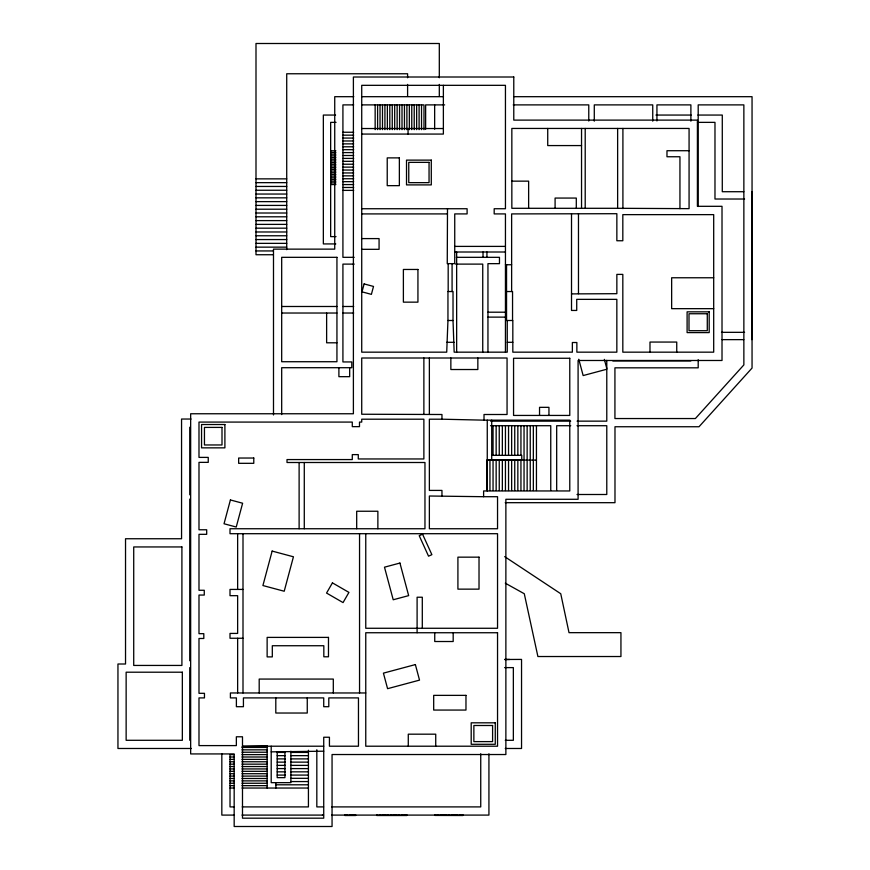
<?xml version="1.0" encoding="UTF-8"?>
<svg xmlns="http://www.w3.org/2000/svg" width="870" height="870" viewBox="0 0 870 870"><rect width="100%" height="100%" fill="white"/><g stroke="black" fill="none" stroke-linecap="round" stroke-linejoin="round"><path stroke-width="1.3" d="M361.724 208.735L467.103 208.735L467.103 213.911L454.738 213.911L454.738 263.632L447.256 263.632L447.495 208.735M505.448 352.165L505.448 213.911L494.182 213.911L494.182 208.735L505.448 208.735L505.448 85.325L361.724 85.325L361.724 352.165L446.712 352.165L447.952 320.497L447.952 291.537L453.02 291.537L453.02 320.497L454.162 352.165L507.253 352.165L507.253 320.497M606.781 369.239L583.15 375.568L578.778 359.245M271.201 751.854L323.727 751.201M267.144 745.992L242.251 746.46M511.636 291.537L511.636 213.911L616.852 213.705L616.852 240.751L622.822 240.751L622.822 214.64L713.694 214.64L713.694 352.165L622.822 352.165L622.822 274.398L616.852 274.398L616.852 293.69L571.514 293.897M353.764 96.69L334.732 96.69L334.732 249.135L273.495 249.135L273.495 414.957M361.92 96.69L443.482 96.69M514.17 96.69L752.05 96.69L752.05 368.053L699.012 426.746L614.981 426.746L614.981 502.686L505.198 502.686M353.666 104.889L342.921 104.889L342.921 257.324L354.188 257.324M361.724 104.889L423.984 104.889L423.984 129.652M444.657 104.889L425.637 104.889L425.637 129.282M513.224 104.889L588.772 104.889L588.772 121.028M335.57 115.057L323.346 115.057L323.346 243.926L335.787 243.926M655.936 115.057L691.139 115.057M697.914 115.057L722.285 115.057L722.285 191.715L743.807 191.715M336.059 122.365L330.654 122.365L330.654 236.618L336.037 236.618M697.512 122.365L714.977 122.365L714.977 199.023L744.568 199.023M361.724 128.532L443.374 128.532M342.921 132.251L353.666 132.251M361.724 134.067L443.374 134.067L443.374 85.325M342.921 135.165L353.666 135.165M342.921 138.069L353.666 138.069M342.921 140.973L353.666 140.973M342.921 143.876L353.666 143.876M581.541 145.573L547.73 145.573L547.73 128.445M342.921 146.791L353.666 146.791M342.921 149.694L353.666 149.694M330.654 150.793L335.885 150.793M689.073 150.717L666.975 150.717L666.975 156.752L679.948 156.752L679.948 208.648M330.654 152.478L335.885 152.478M342.921 152.598L353.666 152.598M330.654 154.164L335.885 154.164M342.921 155.502L353.666 155.502M330.654 155.85L335.885 155.85M330.654 157.546L335.885 157.546M342.921 158.416L353.666 158.416M330.654 159.232L335.885 159.232M330.654 160.917L335.885 160.917M342.921 161.32L353.666 161.32M330.654 162.603L335.885 162.603M342.921 164.223L353.666 164.223M330.654 164.289L335.885 164.289M330.654 165.985L335.885 165.985M342.921 167.127L353.666 167.127M330.654 167.671L335.885 167.671M330.654 169.356L335.885 169.356M342.921 170.042L353.666 170.042M330.654 171.042L335.885 171.042M330.654 172.728L335.885 172.728M342.921 172.945L353.666 172.945M330.654 174.424L335.885 174.424M342.921 175.849L353.666 175.849M330.654 176.11L335.885 176.11M330.654 177.795L335.885 177.795M342.921 178.752L353.666 178.752M255.997 178.861L286.719 178.861M330.654 179.481L335.885 179.481M330.654 181.177L335.885 181.177M511.843 181.145L528.634 181.145L528.634 208.3M342.921 181.667L353.666 181.667M255.997 182.656L286.719 182.656M330.654 182.863L335.885 182.863M330.654 184.549L335.885 184.549M342.921 184.57L353.666 184.57M255.997 186.452L286.719 186.452M342.921 187.474L353.666 187.474M255.997 190.247L286.719 190.247M342.921 190.378L353.666 190.378M255.997 194.043L286.719 194.043M255.997 197.838L286.719 197.838M255.997 201.623L286.719 201.623M255.997 205.418L286.719 205.418M617.635 208.3L511.843 208.3L511.843 128.445L689.073 128.445L689.073 208.648L617.635 208.3L617.635 128.445M255.997 209.213L286.719 209.213M255.997 213.009L286.719 213.009M361.724 213.911L447.256 213.911M255.997 216.804L286.719 216.804M255.997 220.599L286.719 220.599M255.997 224.384L286.719 224.384M255.997 228.179L286.719 228.179M255.997 231.975L286.719 231.975M255.997 235.77L286.719 235.77M361.724 238.597L379.07 238.597L379.07 249.32L361.724 249.32M255.997 239.565L286.719 239.565M255.997 243.361L286.719 243.361M454.738 246.395L505.448 246.395M255.997 247.145L286.719 247.145M255.997 250.941L273.365 250.941M454.738 252.006L505.448 252.006M273.365 254.736L255.997 254.736L255.997 43.5L439.306 43.5L439.306 77.767M456.326 257.324L499.467 257.324L499.467 263.653L487.95 263.653L487.95 352.241M354.188 264.11L342.921 264.11L342.921 361.942L351.795 361.942L351.795 367.705L281.684 367.705L281.684 414.588M455.641 264.11L482.741 264.11L482.741 352.426M505.448 264.741L511.636 264.741M713.694 277.769L671.651 277.769L671.651 308.665L713.694 308.665M506.547 291.537L512.55 291.537L512.55 320.497M281.684 306.49L336.94 306.49M342.921 306.49L353.677 306.49M487.95 312.199L505.35 312.199M281.684 313.026L336.94 313.026M342.921 313.026L353.677 313.026M487.95 317.126L505.35 317.126M447.952 320.497L453.02 320.497M721.491 332.329L744.568 332.329M722.122 339.637L743.763 339.637M446.712 342.301L454.162 342.301M507.253 342.301L512.822 342.301M336.94 342.802L326.631 342.802L326.631 313.026M612.806 360.919L690.889 360.919M484.014 420.156L441.96 419.199L441.96 414.501L361.724 414.24L361.724 358.005L507.058 358.005L507.058 414.501L484.014 414.501L484.014 420.156L569.774 420.156L569.774 490.952L483.611 490.952L483.611 496.705L497.542 496.705L497.542 528.742L429.367 528.742L429.367 496.009L483.611 496.705M191.019 419.035L181.558 419.035L181.558 538.747L125.53 538.747L125.53 664.006L117.95 664.006L117.95 748.483L191.356 748.483M441.96 419.199L429.367 419.199L429.367 490.419L441.96 490.419L441.96 496.009M490.615 421.145L570.709 421.145M577.071 421.145L606.781 421.145L606.781 360.354M490.517 425.713L550.753 425.713L550.753 490.452M570.764 425.713L556.68 425.713L556.68 490.452M576.995 425.713L606.781 425.713L606.781 494.497L576.995 494.497M491.713 455.347L521.761 455.347L521.761 459.98L487.265 459.98M536.442 460.099L486.852 460.099L486.852 490.528M243.002 589.425L230.006 589.425L230.006 595.678L237.641 595.678L237.641 633.425L230.006 633.425L230.006 638.254L243.002 638.254M509.635 659.482L504.611 659.482L521.543 659.416L521.543 748.483L505.242 748.483M504.611 667.616L513.354 667.616L513.354 740.294L505.263 740.294M365.759 692.966L230.409 692.966L230.409 697.903L236.39 697.903L236.39 706.701L243.426 706.701L243.426 697.903L323.727 697.903L323.727 706.701L328.795 706.701L328.795 697.903L358.462 697.903L358.462 746.21L329.436 746.21L329.436 737.238L323.727 737.238L323.727 818.181L242.491 818.181L242.491 736.781L236.357 736.781L236.357 745.601L198.991 745.601L198.991 697.903L204.461 697.903L204.461 693.314L198.991 693.314L198.991 638.482L203.808 638.482L203.808 633.675L198.991 633.675L198.991 595.058L204.265 595.058L204.265 590.273L198.991 590.273L198.991 534.321L206.69 534.321L206.69 529.776L198.991 529.776L198.991 462.361L208.245 462.361L208.245 457.392L198.991 457.392L198.991 422.08L352.285 422.08L352.285 426.648L359.495 426.648L359.495 422.08L361.724 422.08L361.724 419.199L423.875 419.199L423.875 458.958L358.277 458.958L358.277 454.618L352.285 454.618L352.285 459.567L287.013 459.567L287.013 462.503L424.962 462.503L424.962 528.742L230.006 528.742L230.006 533.701L497.542 533.701L497.542 628.27L365.759 628.27L365.759 533.701M242.491 746.21L323.727 746.21M241.947 747.45L267.144 747.45M241.947 749.842L267.144 749.842M241.947 752.224L267.144 752.224M277.225 752.419L285.371 752.419M290.787 752.419L308.426 752.419M233.997 754.616L230.017 754.616L230.017 806.903L234.073 806.903M241.947 754.616L267.144 754.616M277.225 755.649L285.371 755.649M290.787 755.649L308.426 755.649M230.017 756.998L233.997 756.998M241.947 756.998L267.144 756.998M277.225 758.89L285.371 758.89M290.787 758.89L308.426 758.89M230.017 759.39L233.997 759.39M241.947 759.39L267.144 759.39M230.017 761.772L233.997 761.772M241.947 761.772L267.144 761.772M277.225 762.131L285.371 762.131M290.787 762.131L308.426 762.131M230.017 764.164L233.997 764.164M241.947 764.164L267.144 764.164M277.225 765.372L285.371 765.372M290.787 765.372L308.426 765.372M230.017 766.546L233.997 766.546M241.947 766.546L267.144 766.546M277.225 768.601L285.371 768.601M290.787 768.601L308.426 768.601M230.017 768.939L233.997 768.939M241.947 768.939L267.144 768.939M230.017 771.32L233.997 771.32M241.947 771.32L267.144 771.32M277.225 771.842L285.371 771.842M290.787 771.842L308.426 771.842M230.017 773.713L233.997 773.713M241.947 773.713L267.144 773.713M277.225 775.083L285.371 775.083M290.787 775.083L308.426 775.083M230.017 776.094L233.997 776.094M241.947 776.094L267.144 776.094M290.787 778.324L308.426 778.324M230.017 778.487L233.997 778.487M241.947 778.487L267.144 778.487M230.017 780.879L233.997 780.879M241.947 780.879L267.144 780.879M290.787 781.564L308.426 781.564M230.017 783.261L233.997 783.261M241.947 783.261L267.144 783.261M275.877 784.794L308.426 784.794M230.017 785.654L233.997 785.654M241.947 785.654L267.144 785.654M230.017 788.035L234.073 788.035M241.947 788.035L308.426 788.035M242.186 806.903L308.426 806.903L308.426 750.244M323.596 806.903L316.821 806.903L316.821 749.744M331.72 806.903L480.74 806.903L480.74 753.735M234.03 815.092L221.828 815.092L221.828 753.811M241.969 815.092L323.52 815.092M331.655 815.092L488.929 815.092L488.929 753.811M505.296 583.183L524.284 593.742L537.899 656.524L620.941 656.524L620.941 632.664L569.013 632.664L560.748 593.742L504.665 556.626M604.346 359.353L606.781 368.456M751.876 191.715L751.876 339.637M698.197 206.538L698.197 104.889L743.861 104.889L743.861 364.911L695.38 418.546L614.927 418.546L614.927 367.825L698.197 367.825L698.197 359.691M690.889 121.147L690.889 104.889L656.937 104.889L656.937 120.973M676.74 352.165L676.74 342.062L649.988 342.062L649.988 352.165M652.739 121.158L652.739 104.889L594.286 104.889L594.286 121.158M622.909 128.445L622.909 208.648M585.205 128.445L585.205 208.3M581.541 128.445L581.541 208.3M578.474 213.705L578.474 293.69M576.299 208.3L576.299 198.066L555.093 198.066L555.093 208.3M571.514 213.911L571.514 310.449L576.723 310.449L576.723 299.356L616.841 299.356L616.841 352.165L576.864 352.165L576.864 342.519L572.362 342.519L572.362 352.165L512.822 352.165L512.822 320.497L506.547 320.497L506.547 264.741M548.948 415.436L548.948 407.334L539.541 407.334L539.541 415.436M536.442 425.713L536.442 490.528M533.343 425.713L533.343 490.528M530.243 425.713L530.243 490.528M527.144 425.713L527.144 490.528M524.044 425.713L524.044 490.528M520.945 425.713L520.945 454.814M520.945 460.099L520.945 490.528M517.846 425.713L517.846 454.814M517.846 460.099L517.846 490.528M514.746 425.713L514.746 454.814M514.746 460.099L514.746 490.528M511.647 425.713L511.647 454.814M511.647 460.099L511.647 490.528M508.548 425.713L508.548 454.814M508.548 460.099L508.548 490.528M505.448 425.713L505.448 454.814M505.448 460.099L505.448 490.528M502.349 425.713L502.349 454.814M502.349 460.099L502.349 490.528M499.249 425.713L499.249 454.814M499.249 460.099L499.249 490.528M496.15 425.713L496.15 454.814M496.15 460.099L496.15 490.528M493.051 425.713L493.051 454.814M493.051 460.099L493.051 490.528M491.713 420.156L491.713 459.98M489.951 460.099L489.951 490.528M487.265 420.156L487.265 490.952M486.939 251.974L486.939 257.324M483.024 251.974L483.024 257.324M477.847 358.005L477.847 369.522L450.856 369.522L450.856 358.005M462.894 814.679L462.894 815.505L434.978 815.429L434.978 814.679M462.209 814.744L462.209 815.429M460.328 814.744L460.328 815.429M459.643 814.744L459.643 815.429M457.587 814.744L457.587 815.429M456.902 814.744L456.902 815.429M456.652 252.006L456.652 352.165M454.847 814.744L454.847 815.429M454.162 814.744L454.162 815.429M453.183 632.74L453.183 641.516L434.739 641.516L434.739 632.74M452.085 263.632L452.085 291.537M452.106 814.744L452.106 815.429M451.421 814.744L451.421 815.429M449.366 814.744L449.366 815.429M448.681 814.744L448.681 815.429M448.18 263.632L448.18 291.537M446.625 814.744L446.625 815.429M445.94 814.744L445.94 815.429M443.885 814.744L443.885 815.429M443.2 814.744L443.2 815.429M441.144 814.744L441.144 815.429M440.459 814.744L440.459 815.429M439.306 84.423L439.306 96.418M438.404 814.744L438.404 815.429M437.719 814.744L437.719 815.429M435.729 746.21L435.729 734.182L408.28 734.182L408.28 746.21M435.663 814.744L435.663 815.429M434.652 104.889L434.652 129.217M429.367 358.005L429.367 414.501M423.875 358.005L423.875 414.24M422.298 628.27L422.298 597.233L417.1 597.233L417.1 632.74M421.537 104.889L421.537 129.652M419.101 104.889L419.101 129.652M416.654 104.889L416.654 129.652M414.218 104.889L414.218 129.652M411.771 104.889L411.771 129.652M409.335 104.889L409.335 129.652M408.063 128.532L408.063 134.067M407.595 77.767L407.595 73.765L286.719 73.765L286.719 249.679M407.595 84.423L407.595 96.418M406.899 104.889L406.899 129.652M406.812 814.679L406.812 815.505L376.83 815.505L376.83 814.679M406.127 814.744L406.127 815.429M404.909 814.744L404.909 815.429M404.452 104.889L404.452 129.652M404.224 814.744L404.224 815.429M402.168 814.744L402.168 815.429M402.016 104.889L402.016 129.652M401.483 814.744L401.483 815.429M399.569 104.889L399.569 129.652M399.439 814.744L399.439 815.429M398.754 814.744L398.754 815.429M397.133 104.889L397.133 129.652M396.698 814.744L396.698 815.429M396.013 814.744L396.013 815.429M394.686 104.889L394.686 129.652M393.958 814.744L393.958 815.429M393.273 814.744L393.273 815.429M392.25 104.889L392.25 129.652M391.217 814.744L391.217 815.429M390.532 814.744L390.532 815.429M389.803 104.889L389.803 129.652M388.477 814.744L388.477 815.429M387.792 814.744L387.792 815.429M387.367 104.889L387.367 129.652M385.736 814.744L385.736 815.429M384.921 104.889L384.921 129.652M385.051 814.744L385.051 815.429M382.996 814.744L382.996 815.429M382.485 104.889L382.485 129.652M382.311 814.744L382.311 815.429M380.255 814.744L380.255 815.429M380.038 104.889L380.038 129.652M379.57 814.744L379.57 815.429M377.874 528.742L377.874 511.245L356.689 511.245L356.689 528.742M377.602 104.889L377.602 129.652M377.515 814.744L377.515 815.429M375.155 104.889L375.155 129.652M359.549 533.701L359.549 692.966M355.612 814.679L355.612 815.505L344.911 815.505L344.911 814.679M354.927 814.744L354.927 815.429M352.872 814.744L352.872 815.429M352.187 814.744L352.187 815.429M350.131 814.744L350.131 815.429M349.675 367.705L349.675 376.677L338.898 376.677L338.898 367.705M349.446 814.744L349.446 815.429M347.391 814.744L347.391 815.429M346.706 814.744L346.706 815.429M345.597 814.744L345.597 815.429M333.308 692.966L333.308 679.068L259.195 679.068L259.195 692.966M331.981 814.679L331.981 815.505M323.238 814.744L322.553 815.429L322.553 814.679M307.262 697.903L307.262 713.03L275.801 713.03L275.801 697.903M304.282 462.503L304.282 528.742M299.117 462.503L299.117 528.742M290.895 751.201L290.895 782.663L271.201 782.663L271.201 746.21M284.936 751.854L284.936 777.649L277.193 777.649L277.193 751.854M275.877 782.641L275.877 788.035M267.144 745.623L267.144 788.035M243.002 533.701L243.002 692.966M237.641 533.701L237.641 589.425M237.641 638.254L237.641 692.966M189.747 427.224L189.747 494.812M189.747 499.065L189.747 660.765M189.747 667.616L189.747 740.294M230.409 499.956L224.036 523.762L236.238 527.035L242.621 503.23L230.409 499.956M272.147 551.08L262.914 585.543L284.207 591.241L293.44 556.789L272.147 551.08M364.117 283.924L361.996 291.841L371.392 294.364L373.513 286.437L364.117 283.924M332.438 582.867L326.554 593.057L343.052 602.584L348.935 592.394L332.438 582.867M422.548 534.191L419.22 535.702L428.551 556.18L431.879 554.658L422.548 534.191M399.928 563.053L384.486 567.186L393.218 599.767L408.661 595.624L399.928 563.053M415.371 664.582L383.42 673.141L387.585 688.681L419.525 680.122L415.371 664.582M513.779 77.006L353.394 77.006L353.394 413.761L190.66 413.761L190.66 753.931L234.171 753.931L234.171 826.5L332.057 826.5L332.057 754.529L505.872 754.529L505.872 499.282L578.093 499.282L578.093 360.484L722.013 360.484L722.013 206.31L697.403 206.31L697.403 120.114L513.779 120.114L513.779 77.006M399.363 157.883L387.226 157.883L387.226 185.658L399.363 185.658L399.363 157.883M431.292 160.124L406.518 160.124L406.518 184.897L431.292 184.897L431.292 160.124M429.051 162.364L408.759 162.364L408.759 182.656L429.051 182.656L429.051 162.364M336.94 257.324L281.684 257.324L281.684 361.724L336.94 361.724L336.94 257.324M417.937 269.461L403.386 269.461L403.386 302.151L417.937 302.151L417.937 269.461M709.191 311.841L687.104 311.841L687.104 332.601L709.191 332.601L709.191 311.841M707.288 313.744L689.007 313.744L689.007 330.698L707.288 330.698L707.288 313.744M569.774 358.266L513.561 358.266L513.561 415.436L569.774 415.436L569.774 358.266M224.895 424.517L201.557 424.517L201.557 447.854L224.895 447.854L224.895 424.517M222.002 427.409L204.45 427.409L204.45 444.962L222.002 444.962L222.002 427.409M253.779 458.033L238.652 458.033L238.652 463.318L253.779 463.318L253.779 458.033M181.906 546.947L133.719 546.947L133.719 665.441L181.906 665.441L181.906 546.947M479.022 557.159L457.914 557.159L457.914 589.142L479.022 589.142L479.022 557.159M497.542 632.74L365.759 632.74L365.759 746.21L497.542 746.21L497.542 632.74M328.479 637.395L267.133 637.395L267.133 656.893L272.31 656.893L272.31 645.736L323.825 645.736L323.825 656.785L328.479 656.785L328.479 637.395M182.341 672.205L126.139 672.205L126.139 740.294L182.341 740.294L182.341 672.205M465.972 695.369L433.684 695.369L433.684 710.061L465.972 710.061L465.972 695.369M495.269 722.818L471.192 722.818L471.192 744.285L495.269 744.285L495.269 722.818M492.594 725.493L473.867 725.493L473.867 741.61L492.594 741.61L492.594 725.493"/></g></svg>
